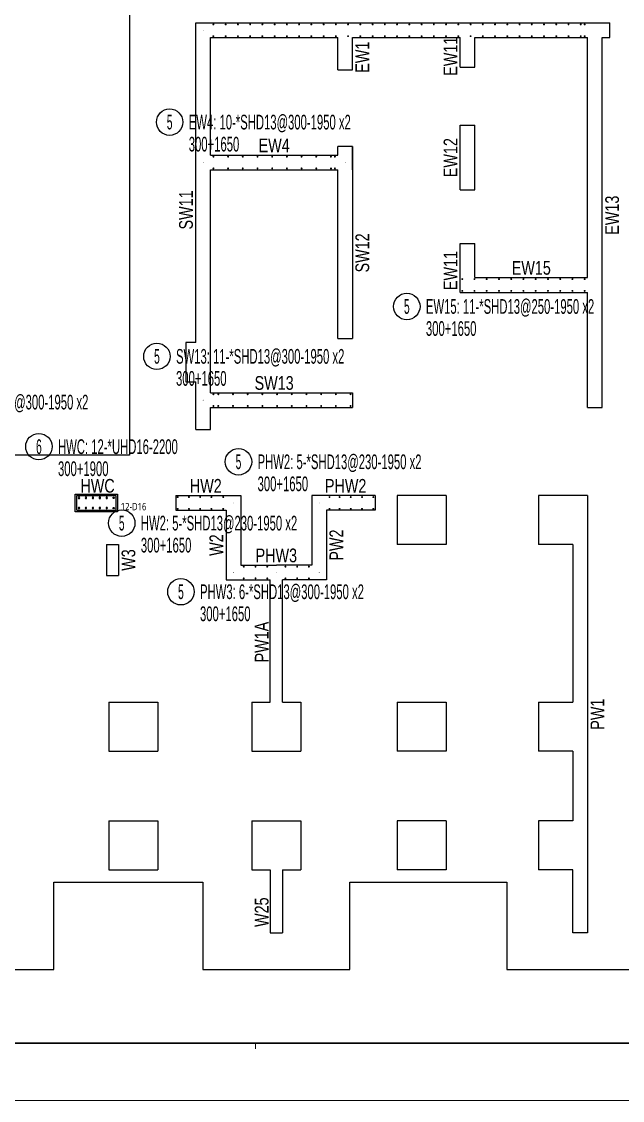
# Model space of a CAD drawing. Header units: millimetres. Extents: x 262481 to 2519995, y -394348 to 364571.
# Drawn here: x 435878 to 448145, y -351118 to -329092 of the extents above; entities that cross this region are included whole.
import ezdxf
from ezdxf.enums import TextEntityAlignment as Align

# ---------------------------------------------------------------- set-up
doc = ezdxf.new("R2010")
doc.units = ezdxf.units.MM
doc.header["$LTSCALE"] = 65
for name, color, linetype in [('BARR', 1, 'Continuous'), ('DIM', 7, 'Continuous'), ('LEADER', 7, 'Continuous'), ('RP_TAG', 7, 'Continuous'), ('TEXT-배근', 3, 'Continuous'), ('XREBAR', 1, 'Continuous')]:
    doc.layers.add(name, color=color, linetype=linetype)
doc.layers.add('벽부호', color=3, linetype='Continuous', lineweight=0)
doc.styles.add('RPWK1', font='arial.ttf', dxfattribs={"bigfont": 'whgtxt.shx'})
doc.styles.add('돋음', font='Dotum.ttf')
doc.styles.add('맑은고딕', font='malgun.ttf')

# ---------------------------------------------------------------- blocks, each defined once
blk = doc.blocks.new('dhs_sheet2e')
at = {"color": 7}
blk.add_line((38004.8, 1997.6), (38004.8, 1797.9), dxfattribs=at)
blk.add_lwpolyline([(84000, 0), (84000, 59329.4), (0, 59329.4), (0, 0)], close=True, dxfattribs=at)
at = {"color": 30, "const_width": 64.9}
blk.add_lwpolyline([(81003.6, 57331.7), (2996.4, 57331.7), (2996.4, 1997.6), (81003.6, 1997.6)], close=True, dxfattribs=at)
blk = doc.blocks.new('ASGARAE')
at = {"color": 255, "xscale": 0.75, "yscale": 0.75, "zscale": 0.75}
blk.add_blockref('dhs_sheet2e', (0, -44497), dxfattribs=at)
blk = doc.blocks.new('ZBZDBSTH')
at = {"color": 8, "linetype": 'ByBlock'}
for points in [[(-3495, 14770), (-3495, 5045), (-11130, 5045)], [(-8040, -5455), (-5040, -5455), (-5040, -3670), (-2000, -3670), (-2000, -5455), (1000, -5455), (1000, -3670), (4205, -3670), (4205, -5455), (7105, -5455)]]:
    blk.add_lwpolyline(points, dxfattribs=at)
at = {"layer": 'DIM', "color": 5}
for p, q in [((-2145, 13870), (6305, 13870)), ((-2145, 7345), (-2145, 13870)), ((6305, 13570), (6305, 13870)), ((-1845, 11170), (-1845, 13570)), ((-1845, 13570), (755, 13570)), ((755, 12915), (755, 13570)), ((1055, 13570), (3255, 13570)), ((1055, 12915), (1055, 13570)), ((3255, 12970), (3255, 13570)), ((3555, 13570), (5855, 13570)), ((3555, 12970), (3555, 13570)), ((5855, 8670), (5855, 13570)), ((6155, 6020), (6155, 13570)), ((6155, 13570), (6305, 13570)), ((755, 12915), (1055, 12915)), ((3255, 12970), (3555, 12970)), ((3255, 10460), (3255, 11780)), ((3255, 11780), (3555, 11780)), ((3555, 10460), (3555, 11780)), ((755, 11170), (755, 11345)), ((1055, 11345), (755, 11345)), ((1055, 11345), (1055, 7430)), ((1055, 10870), (1055, 11345)), ((-1845, 11170), (755, 11170)), ((-1845, 6320), (-1845, 10870)), ((-1845, 10870), (755, 10870)), ((755, 7430), (755, 10870)), ((3255, 10460), (3555, 10460)), ((3255, 8370), (3255, 9370)), ((3255, 9370), (3555, 9370)), ((3555, 8670), (3555, 9370)), ((3555, 8670), (5855, 8670)), ((3255, 8370), (5855, 8370)), ((5855, 6020), (5855, 8370)), ((-2145, 7345), (-2345, 7345)), ((-2345, 7345), (-2345, 6545)), ((755, 7430), (1055, 7430)), ((-2345, 6545), (-2145, 6545)), ((-2145, 5570), (-2145, 6545)), ((-1845, 6320), (1055, 6320)), ((1055, 6320), (1055, 6020)), ((-1845, 5570), (-1845, 6020)), ((-1845, 6020), (1055, 6020)), ((5855, 6020), (6155, 6020)), ((-2145, 5570), (-1845, 5570)), ((-4575, 3920), (-4575, 4220)), ((-4575, 4220), (-3775, 4220)), ((-3775, 4220), (-3775, 3920)), ((-2555, 4220), (-2555, 3920)), ((-2555, 4220), (-1225, 4220)), ((-1225, 4220), (-1225, 2800)), ((1520, 4220), (225, 4220)), ((225, 4220), (225, 2800)), ((1520, 4220), (1520, 3920)), ((2970, 4220), (1970, 4220)), ((1970, 4220), (1970, 3220)), ((2970, 4220), (2970, 3220)), ((5855, 4220), (4855, 4220)), ((4855, 4220), (4855, 3220)), ((5855, 4220), (5855, -4705)), ((-4575, 3920), (-3775, 3920)), ((-2555, 3920), (-1525, 3920)), ((-1525, 3920), (-1525, 2500)), ((1520, 3920), (525, 3920)), ((525, 3920), (525, 2500)), ((-3970, 3220), (-3970, 2590)), ((-3970, 3220), (-3720, 3220)), ((-3720, 3220), (-3720, 2590)), ((2970, 3220), (1970, 3220)), ((5555, 3220), (4855, 3220)), ((5555, 3220), (5555, 0)), ((-1225, 2800), (-500, 2800)), ((225, 2800), (-500, 2800)), ((-3970, 2590), (-3720, 2590)), ((-1525, 2500), (-625, 2500)), ((-625, 0), (-625, 2500)), ((525, 2500), (-375, 2500)), ((-375, 0), (-375, 2500)), ((-3920, 0), (-2920, 0)), ((-3920, 0), (-3920, -1000)), ((-2920, 0), (-2920, -1000)), ((-1000, 0), (-625, 0)), ((-1000, 0), (-1000, -1000)), ((-375, 0), (0, 0)), ((0, 0), (0, -1000)), ((1970, 0), (2970, 0)), ((1970, 0), (1970, -1000)), ((2970, 0), (2970, -1000)), ((4855, 0), (5555, 0)), ((4855, 0), (4855, -1000)), ((-3920, -1000), (-2920, -1000)), ((-1000, -1000), (0, -1000)), ((2970, -1000), (1970, -1000)), ((5555, -1000), (4855, -1000)), ((5555, -1000), (5555, -2420)), ((-3920, -2420), (-2920, -2420)), ((-3920, -2420), (-3920, -3420)), ((-2920, -2420), (-2920, -3420)), ((-1000, -2420), (0, -2420)), ((-1000, -2420), (-1000, -3420)), ((0, -2420), (0, -3420)), ((2970, -2420), (1970, -2420)), ((1970, -2420), (1970, -3420)), ((2970, -2420), (2970, -3420)), ((4855, -2420), (4855, -3420)), ((5555, -2420), (4855, -2420)), ((-3920, -3420), (-2920, -3420)), ((-1000, -3420), (-625, -3420)), ((-625, -3420), (-625, -4705)), ((-375, -3420), (-375, -4705)), ((-375, -3420), (0, -3420)), ((2970, -3420), (1970, -3420)), ((5555, -3420), (4855, -3420)), ((5555, -4705), (5555, -3420)), ((-625, -4705), (-375, -4705)), ((5855, -4705), (5555, -4705))]:
    blk.add_line(p, q, dxfattribs=at)
blk = doc.blocks.new('BAR')
at = {"layer": 'BARR'}
h = blk.add_hatch(color=256, dxfattribs=at)
edge = h.paths.add_edge_path()
edge.add_arc((0, 0), 15, 0, 360)
blk.add_circle((0, 0), 15, dxfattribs=at)
blk = doc.blocks.new('*U2043', base_point=(437653.2927, -339331.8286))
at = {"layer": 'RP_TAG', "color": 0, "linetype": 'Continuous', "ltscale": 100}
blk.add_circle((437922.2927, -339331.8286), 270, dxfattribs=at)
at = {"layer": 'RP_TAG', "color": 0, "linetype": 'Continuous', "ltscale": 100, "style": 'RPWK1', "width": 0.5}
blk.add_text('5', height=300, dxfattribs=at).set_placement((437922.2927, -339331.8286), align=Align.MIDDLE_CENTER)
at = {"layer": 'RP_TAG', "color": 0, "linetype": 'Continuous', "ltscale": 100, "style": 'RPWK1', "width": 0.55}
for s, p in [('HW2: 5-*SHD13@230-1950 x2', (438312.2927, -339331.8286)), ('300+1650', (438312.2927, -339781.8286))]:
    blk.add_text(s, height=300, dxfattribs=at).set_placement(p, align=Align.MIDDLE_LEFT)
blk = doc.blocks.new('*U2044', base_point=(440036.9277, -338079.6634))
at = {"layer": 'RP_TAG', "color": 0, "linetype": 'Continuous', "ltscale": 100}
blk.add_circle((440305.9277, -338079.6634), 270, dxfattribs=at)
at = {"layer": 'RP_TAG', "color": 0, "linetype": 'Continuous', "ltscale": 100, "style": 'RPWK1', "width": 0.5}
blk.add_text('5', height=300, dxfattribs=at).set_placement((440305.9277, -338079.6634), align=Align.MIDDLE_CENTER)
at = {"layer": 'RP_TAG', "color": 0, "linetype": 'Continuous', "ltscale": 100, "style": 'RPWK1', "width": 0.55}
for s, p in [('PHW2: 5-*SHD13@230-1950 x2', (440695.9277, -338079.6634)), ('300+1650', (440695.9277, -338529.6634))]:
    blk.add_text(s, height=300, dxfattribs=at).set_placement(p, align=Align.MIDDLE_LEFT)
blk = doc.blocks.new('*U2045', base_point=(438861.5478, -340732.8257))
at = {"layer": 'RP_TAG', "color": 0, "linetype": 'Continuous', "ltscale": 100}
blk.add_circle((439130.5478, -340732.8322), 270, dxfattribs=at)
at = {"layer": 'RP_TAG', "color": 0, "linetype": 'Continuous', "ltscale": 100, "style": 'RPWK1', "oblique": 360, "width": 0.5}
blk.add_text('5', height=300, rotation=359.9986073, dxfattribs=at).set_placement((439130.5478, -340732.8322), align=Align.MIDDLE_CENTER)
at = {"layer": 'RP_TAG', "color": 0, "linetype": 'Continuous', "ltscale": 100, "style": 'RPWK1', "oblique": 360, "width": 0.55}
for s, p in [('PHW3: 6-*SHD13@300-1950 x2', (439520.5478, -340732.8417)), ('300+1650', (439520.5369, -341182.8417))]:
    blk.add_text(s, height=300, rotation=359.9986073, dxfattribs=at).set_placement(p, align=Align.MIDDLE_LEFT)
blk = doc.blocks.new('*U2047', base_point=(438631.7352, -331144.797))
at = {"layer": 'RP_TAG', "color": 0, "linetype": 'Continuous', "ltscale": 100}
blk.add_circle((438900.7352, -331144.8024), 270, dxfattribs=at)
at = {"layer": 'RP_TAG', "color": 0, "linetype": 'Continuous', "ltscale": 100, "style": 'RPWK1', "width": 0.5}
blk.add_text('5', height=300, rotation=359.99883649, dxfattribs=at).set_placement((438900.7352, -331144.8024), align=Align.MIDDLE_CENTER)
at = {"layer": 'RP_TAG', "color": 0, "linetype": 'Continuous', "ltscale": 100, "style": 'RPWK1', "width": 0.55}
for s, p in [('EW4: 10-*SHD13@300-1950 x2', (439290.7352, -331144.8103)), ('300+1650', (439290.7261, -331594.8103))]:
    blk.add_text(s, height=300, rotation=359.99883648, dxfattribs=at).set_placement(p, align=Align.MIDDLE_LEFT)
blk = doc.blocks.new('*U2048', base_point=(443473.3725, -334908.9296))
at = {"layer": 'RP_TAG', "color": 0, "linetype": 'Continuous', "ltscale": 100}
blk.add_circle((443742.3725, -334908.925), 270, dxfattribs=at)
at = {"layer": 'RP_TAG', "color": 0, "linetype": 'Continuous', "ltscale": 100, "style": 'RPWK1', "width": 0.5}
blk.add_text('5', height=300, rotation=0.00097403, dxfattribs=at).set_placement((443742.3725, -334908.925), align=Align.MIDDLE_CENTER)
at = {"layer": 'RP_TAG', "color": 0, "linetype": 'Continuous', "ltscale": 100, "style": 'RPWK1', "oblique": 360, "width": 0.55}
for s, p in [('EW15: 11-*SHD13@250-1950 x2', (444132.3725, -334908.9184)), ('300+1650', (444132.3801, -335358.9184))]:
    blk.add_text(s, height=300, rotation=0.00097403, dxfattribs=at).set_placement(p, align=Align.MIDDLE_LEFT)
blk = doc.blocks.new('*U2049', base_point=(438372.0961, -335927.1822))
at = {"layer": 'RP_TAG', "color": 0, "linetype": 'Continuous', "ltscale": 100}
blk.add_circle((438641.0961, -335927.1822), 270, dxfattribs=at)
at = {"layer": 'RP_TAG', "color": 0, "linetype": 'Continuous', "ltscale": 100, "style": 'RPWK1', "width": 0.5}
blk.add_text('5', height=300, dxfattribs=at).set_placement((438641.0961, -335927.1822), align=Align.MIDDLE_CENTER)
at = {"layer": 'RP_TAG', "color": 0, "linetype": 'Continuous', "ltscale": 100, "style": 'RPWK1', "width": 0.55}
for s, p in [('SW13: 11-*SHD13@300-1950 x2', (439031.0961, -335927.1822)), ('300+1650', (439031.0961, -336377.1822))]:
    blk.add_text(s, height=300, dxfattribs=at).set_placement(p, align=Align.MIDDLE_LEFT)
blk = doc.blocks.new('*U2061', base_point=(433389.3168, -336860.8125))
at = {"layer": 'RP_TAG', "color": 0, "linetype": 'Continuous', "ltscale": 100}
blk.add_circle((433658.3168, -336860.8125), 270, dxfattribs=at)
at = {"layer": 'RP_TAG', "color": 0, "linetype": 'Continuous', "ltscale": 100, "style": 'RPWK1', "width": 0.5}
blk.add_text('5', height=300, dxfattribs=at).set_placement((433658.3168, -336860.8125), align=Align.MIDDLE_CENTER)
at = {"layer": 'RP_TAG', "color": 0, "linetype": 'Continuous', "ltscale": 100, "style": 'RPWK1', "width": 0.55}
for s, p in [('HW4: 6-*SHD13@300-1950 x2', (434048.3168, -336860.8125)), ('300+1650', (434048.3168, -337310.8125))]:
    blk.add_text(s, height=300, dxfattribs=at).set_placement(p, align=Align.MIDDLE_LEFT)
blk = doc.blocks.new('*U2095', base_point=(435962.3581, -337770.6508))
at = {"layer": 'RP_TAG', "color": 0, "linetype": 'Continuous', "ltscale": 100}
blk.add_circle((436231.3581, -337770.6508), 270, dxfattribs=at)
at = {"layer": 'RP_TAG', "color": 0, "linetype": 'Continuous', "ltscale": 100, "style": 'RPWK1', "width": 0.5}
blk.add_text('6', height=300, dxfattribs=at).set_placement((436231.3581, -337770.6508), align=Align.MIDDLE_CENTER)
at = {"layer": 'RP_TAG', "color": 0, "linetype": 'Continuous', "ltscale": 100, "style": 'RPWK1', "width": 0.55}
for s, p in [('HWC: 12-*UHD16-2200', (436621.3581, -337770.6508)), ('300+1900', (436621.3581, -338220.6508))]:
    blk.add_text(s, height=300, dxfattribs=at).set_placement(p, align=Align.MIDDLE_LEFT)
blk = doc.blocks.new('*U2116', base_point=(447584.144, -329270.1759, 17.1429))
at = {"layer": 'RP_TAG', "color": 0, "linetype": 'Continuous', "ltscale": 100, "style": 'RPWK1'}
blk.add_text('+', height=26, dxfattribs=at).set_placement((447584.144, -329270.1759, 34.2858), align=Align.MIDDLE_CENTER)
blk = doc.blocks.new('*U2117', base_point=(447584.0942, -334470.1759, 17.1429))
at = {"layer": 'RP_TAG', "color": 0, "linetype": 'Continuous', "ltscale": 100, "style": 'RPWK1'}
blk.add_text('+', height=26, dxfattribs=at).set_placement((447584.0942, -334470.1759, 34.2858), align=Align.MIDDLE_CENTER)
blk = doc.blocks.new('*U2118', base_point=(442484.0442, -331970.1759, 17.1429))
at = {"layer": 'RP_TAG', "color": 0, "linetype": 'Continuous', "ltscale": 100, "style": 'RPWK1'}
blk.add_text('+', height=26, dxfattribs=at).set_placement((442484.0442, -331970.1759, 34.2858), align=Align.MIDDLE_CENTER)
blk = doc.blocks.new('*U2119', base_point=(439584.0942, -336820.2259, 17.1429))
at = {"layer": 'RP_TAG', "color": 0, "linetype": 'Continuous', "ltscale": 100, "style": 'RPWK1'}
blk.add_text('+', height=26, dxfattribs=at).set_placement((439584.0942, -336820.2259, 34.2858), align=Align.MIDDLE_CENTER)
blk = doc.blocks.new('*U2120', base_point=(439584.0942, -331970.1759, 17.1429))
at = {"layer": 'RP_TAG', "color": 0, "linetype": 'Continuous', "ltscale": 100, "style": 'RPWK1'}
blk.add_text('+', height=26, dxfattribs=at).set_placement((439584.0942, -331970.1759, 34.2858), align=Align.MIDDLE_CENTER)
blk = doc.blocks.new('*U2121', base_point=(439584.0942, -329270.1759, 17.1429))
at = {"layer": 'RP_TAG', "color": 0, "linetype": 'Continuous', "ltscale": 100, "style": 'RPWK1'}
blk.add_text('+', height=26, dxfattribs=at).set_placement((439584.0942, -329270.1759, 34.2858), align=Align.MIDDLE_CENTER)
blk = doc.blocks.new('*U2124', base_point=(441954.0527, -338920.2538, 17.1429))
at = {"layer": 'RP_TAG', "color": 0, "linetype": 'Continuous', "ltscale": 100, "style": 'RPWK1'}
blk.add_text('+', height=26, dxfattribs=at).set_placement((441954.0527, -338920.2538, 34.2858), align=Align.MIDDLE_CENTER)
blk = doc.blocks.new('*U2125', base_point=(440204.0527, -338920.2538, 17.1429))
at = {"layer": 'RP_TAG', "color": 0, "linetype": 'Continuous', "ltscale": 100, "style": 'RPWK1'}
blk.add_text('+', height=26, dxfattribs=at).set_placement((440204.0527, -338920.2538, 34.2858), align=Align.MIDDLE_CENTER)
blk = doc.blocks.new('*U2126', base_point=(441954.0527, -340340.2538, 17.1429))
at = {"layer": 'RP_TAG', "color": 0, "linetype": 'Continuous', "ltscale": 100, "style": 'RPWK1'}
blk.add_text('+', height=26, dxfattribs=at).set_placement((441954.0527, -340340.2538, 34.2858), align=Align.MIDDLE_CENTER)
blk = doc.blocks.new('*U2127', base_point=(440204.0527, -340340.2538, 17.1429))
at = {"layer": 'RP_TAG', "color": 0, "linetype": 'Continuous', "ltscale": 100, "style": 'RPWK1'}
blk.add_text('+', height=26, dxfattribs=at).set_placement((440204.0527, -340340.2538, 34.2858), align=Align.MIDDLE_CENTER)
blk = doc.blocks.new('*U2128', base_point=(441079.0442, -340340.2259, 17.1429))
at = {"layer": 'RP_TAG', "color": 0, "linetype": 'Continuous', "ltscale": 100, "style": 'RPWK1'}
blk.add_text('+', height=26, dxfattribs=at).set_placement((441079.0442, -340340.2259, 34.2858), align=Align.MIDDLE_CENTER)

msp = doc.modelspace()

# ---------------------------------------------------------------- linework, layer by layer
at = {"layer": 'LEADER'}
msp.add_lwpolyline([(436974.1, -338740.2), (437834.1, -338740.2), (437834.1, -339100.2), (436974.1, -339100.2)], close=True, dxfattribs=at)
at = {"layer": 'XREBAR', "color": 11, "linetype": 'Continuous', "ltscale": 2.91412e-318, "const_width": 20}
for points in [[(439784.1, -329150.2, -1), (439804.1, -329150.2, -1), (439784.1, -329150.2)], [(440034.1, -329150.2, -1), (440054.1, -329150.2, -1), (440034.1, -329150.2)], [(440284.1, -329150.2, -1), (440304.1, -329150.2, -1), (440284.1, -329150.2)], [(440534.1, -329150.2, -1), (440554.1, -329150.2, -1), (440534.1, -329150.2)], [(440784.1, -329150.2, -1), (440804.1, -329150.2, -1), (440784.1, -329150.2)], [(441034.1, -329150.2, -1), (441054.1, -329150.2, -1), (441034.1, -329150.2)], [(441284.1, -329150.2, -1), (441304.1, -329150.2, -1), (441284.1, -329150.2)], [(441534.1, -329150.2, -1), (441554.1, -329150.2, -1), (441534.1, -329150.2)], [(441784.1, -329150.2, -1), (441804.1, -329150.2, -1), (441784.1, -329150.2)], [(442034.1, -329150.2, -1), (442054.1, -329150.2, -1), (442034.1, -329150.2)], [(442284.1, -329150.2, -1), (442304.1, -329150.2, -1), (442284.1, -329150.2)], [(442534.1, -329150.2, -1), (442554.1, -329150.2, -1), (442534.1, -329150.2)], [(442784.1, -329150.2, -1), (442804.1, -329150.2, -1), (442784.1, -329150.2)], [(443034.1, -329150.2, -1), (443054.1, -329150.2, -1), (443034.1, -329150.2)], [(443284.1, -329150.2, -1), (443304.1, -329150.2, -1), (443284.1, -329150.2)], [(443534.1, -329150.2, -1), (443554.1, -329150.2, -1), (443534.1, -329150.2)], [(443784.1, -329150.2, -1), (443804.1, -329150.2, -1), (443784.1, -329150.2)], [(444034.1, -329150.2, -1), (444054.1, -329150.2, -1), (444034.1, -329150.2)], [(444284.1, -329150.2, -1), (444304.1, -329150.2, -1), (444284.1, -329150.2)], [(444534.1, -329150.2, -1), (444554.1, -329150.2, -1), (444534.1, -329150.2)], [(444784.1, -329150.2, -1), (444804.1, -329150.2, -1), (444784.1, -329150.2)], [(445034.1, -329150.2, -1), (445054.1, -329150.2, -1), (445034.1, -329150.2)], [(445284.1, -329150.2, -1), (445304.1, -329150.2, -1), (445284.1, -329150.2)], [(445534.1, -329150.2, -1), (445554.1, -329150.2, -1), (445534.1, -329150.2)], [(445784.1, -329150.2, -1), (445804.1, -329150.2, -1), (445784.1, -329150.2)], [(446034.1, -329150.2, -1), (446054.1, -329150.2, -1), (446034.1, -329150.2)], [(446284.1, -329150.2, -1), (446304.1, -329150.2, -1), (446284.1, -329150.2)], [(446534.1, -329150.2, -1), (446554.1, -329150.2, -1), (446534.1, -329150.2)], [(446784.1, -329150.2, -1), (446804.1, -329150.2, -1), (446784.1, -329150.2)], [(447034.1, -329150.2, -1), (447054.1, -329150.2, -1), (447034.1, -329150.2)], [(447284.1, -329150.2, -1), (447304.1, -329150.2, -1), (447284.1, -329150.2)], [(447364.1, -329150.2, -1), (447384.1, -329150.2, -1), (447364.1, -329150.2)], [(439784.1, -329390.2, -1), (439804.1, -329390.2, -1), (439784.1, -329390.2)], [(440034.1, -329390.2, -1), (440054.1, -329390.2, -1), (440034.1, -329390.2)], [(440284.1, -329390.2, -1), (440304.1, -329390.2, -1), (440284.1, -329390.2)], [(440534.1, -329390.2, -1), (440554.1, -329390.2, -1), (440534.1, -329390.2)], [(440784.1, -329390.2, -1), (440804.1, -329390.2, -1), (440784.1, -329390.2)], [(441034.1, -329390.2, -1), (441054.1, -329390.2, -1), (441034.1, -329390.2)], [(441284.1, -329390.2, -1), (441304.1, -329390.2, -1), (441284.1, -329390.2)], [(441534.1, -329390.2, -1), (441554.1, -329390.2, -1), (441534.1, -329390.2)], [(441784.1, -329390.2, -1), (441804.1, -329390.2, -1), (441784.1, -329390.2)], [(442034.1, -329390.2, -1), (442054.1, -329390.2, -1), (442034.1, -329390.2)], [(442284.1, -329390.2, -1), (442304.1, -329390.2, -1), (442284.1, -329390.2)], [(442534.1, -329390.2, -1), (442554.1, -329390.2, -1), (442534.1, -329390.2)], [(442784.1, -329390.2, -1), (442804.1, -329390.2, -1), (442784.1, -329390.2)], [(443034.1, -329390.2, -1), (443054.1, -329390.2, -1), (443034.1, -329390.2)], [(443284.1, -329390.2, -1), (443304.1, -329390.2, -1), (443284.1, -329390.2)], [(443534.1, -329390.2, -1), (443554.1, -329390.2, -1), (443534.1, -329390.2)], [(443784.1, -329390.2, -1), (443804.1, -329390.2, -1), (443784.1, -329390.2)], [(444034.1, -329390.2, -1), (444054.1, -329390.2, -1), (444034.1, -329390.2)], [(444284.1, -329390.2, -1), (444304.1, -329390.2, -1), (444284.1, -329390.2)], [(444534.1, -329390.2, -1), (444554.1, -329390.2, -1), (444534.1, -329390.2)], [(444784.1, -329390.2, -1), (444804.1, -329390.2, -1), (444784.1, -329390.2)], [(445034.1, -329390.2, -1), (445054.1, -329390.2, -1), (445034.1, -329390.2)], [(445284.1, -329390.2, -1), (445304.1, -329390.2, -1), (445284.1, -329390.2)], [(445534.1, -329390.2, -1), (445554.1, -329390.2, -1), (445534.1, -329390.2)], [(445784.1, -329390.2, -1), (445804.1, -329390.2, -1), (445784.1, -329390.2)], [(446034.1, -329390.2, -1), (446054.1, -329390.2, -1), (446034.1, -329390.2)], [(446284.1, -329390.2, -1), (446304.1, -329390.2, -1), (446284.1, -329390.2)], [(446534.1, -329390.2, -1), (446554.1, -329390.2, -1), (446534.1, -329390.2)], [(446784.1, -329390.2, -1), (446804.1, -329390.2, -1), (446784.1, -329390.2)], [(447034.1, -329390.2, -1), (447054.1, -329390.2, -1), (447034.1, -329390.2)], [(447284.1, -329390.2, -1), (447304.1, -329390.2, -1), (447284.1, -329390.2)], [(447364.1, -329390.2, -1), (447384.1, -329390.2, -1), (447364.1, -329390.2)], [(439784.1, -331850.2, -1), (439804.1, -331850.2, -1), (439784.1, -331850.2)], [(440084.1, -331850.2, -1), (440104.1, -331850.2, -1), (440084.1, -331850.2)], [(440384.1, -331850.2, -1), (440404.1, -331850.2, -1), (440384.1, -331850.2)], [(440684.1, -331850.2, -1), (440704.1, -331850.2, -1), (440684.1, -331850.2)], [(440984.1, -331850.2, -1), (441004.1, -331850.2, -1), (440984.1, -331850.2)], [(441284.1, -331850.2, -1), (441304.1, -331850.2, -1), (441284.1, -331850.2)], [(441584.1, -331850.2, -1), (441604.1, -331850.2, -1), (441584.1, -331850.2)], [(441884.1, -331850.2, -1), (441904.1, -331850.2, -1), (441884.1, -331850.2)], [(442184.1, -331850.2, -1), (442204.1, -331850.2, -1), (442184.1, -331850.2)], [(442264, -331850.2, -1), (442284, -331850.2, -1), (442264, -331850.2)], [(439784.1, -332090.2, -1), (439804.1, -332090.2, -1), (439784.1, -332090.2)], [(440084.1, -332090.2, -1), (440104.1, -332090.2, -1), (440084.1, -332090.2)], [(440384.1, -332090.2, -1), (440404.1, -332090.2, -1), (440384.1, -332090.2)], [(440684.1, -332090.2, -1), (440704.1, -332090.2, -1), (440684.1, -332090.2)], [(440984.1, -332090.2, -1), (441004.1, -332090.2, -1), (440984.1, -332090.2)], [(441284.1, -332090.2, -1), (441304.1, -332090.2, -1), (441284.1, -332090.2)], [(441584.1, -332090.2, -1), (441604.1, -332090.2, -1), (441584.1, -332090.2)], [(441884.1, -332090.2, -1), (441904.1, -332090.2, -1), (441884.1, -332090.2)], [(442184.1, -332090.2, -1), (442204.1, -332090.2, -1), (442184.1, -332090.2)], [(442264, -332090.2, -1), (442284, -332090.2, -1), (442264, -332090.2)], [(444864.1, -334350.3, -1), (444884.1, -334350.3, -1), (444864.1, -334350.3)], [(445114.1, -334350.3, -1), (445134.1, -334350.3, -1), (445114.1, -334350.3)], [(445364.1, -334350.3, -1), (445384.1, -334350.3, -1), (445364.1, -334350.3)], [(445614.1, -334350.3, -1), (445634.1, -334350.3, -1), (445614.1, -334350.3)], [(445864.1, -334350.2, -1), (445884.1, -334350.2, -1), (445864.1, -334350.2)], [(446114.1, -334350.2, -1), (446134.1, -334350.2, -1), (446114.1, -334350.2)], [(446364.1, -334350.2, -1), (446384.1, -334350.2, -1), (446364.1, -334350.2)], [(446614.1, -334350.2, -1), (446634.1, -334350.2, -1), (446614.1, -334350.2)], [(446864.1, -334350.2, -1), (446884.1, -334350.2, -1), (446864.1, -334350.2)], [(447114.1, -334350.2, -1), (447134.1, -334350.2, -1), (447114.1, -334350.2)], [(447364.1, -334350.2, -1), (447384.1, -334350.2, -1), (447364.1, -334350.2)], [(444864.1, -334590.2, -1), (444884.1, -334590.2, -1), (444864.1, -334590.2)], [(445114.1, -334590.2, -1), (445134.1, -334590.2, -1), (445114.1, -334590.2)], [(445364.1, -334590.2, -1), (445384.1, -334590.2, -1), (445364.1, -334590.2)], [(445614.1, -334590.2, -1), (445634.1, -334590.2, -1), (445614.1, -334590.2)], [(445864.1, -334590.2, -1), (445884.1, -334590.2, -1), (445864.1, -334590.2)], [(446114.1, -334590.2, -1), (446134.1, -334590.2, -1), (446114.1, -334590.2)], [(446364.1, -334590.2, -1), (446384.1, -334590.2, -1), (446364.1, -334590.2)], [(446614.1, -334590.2, -1), (446634.1, -334590.2, -1), (446614.1, -334590.2)], [(446864.1, -334590.2, -1), (446884.1, -334590.2, -1), (446864.1, -334590.2)], [(447114.1, -334590.2, -1), (447134.1, -334590.2, -1), (447114.1, -334590.2)], [(447364.1, -334590.2, -1), (447384.1, -334590.2, -1), (447364.1, -334590.2)], [(439784.1, -336700.2, -1), (439804.1, -336700.2, -1), (439784.1, -336700.2)], [(439884.1, -336700.2, -1), (439904.1, -336700.2, -1), (439884.1, -336700.2)], [(440184.1, -336700.2, -1), (440204.1, -336700.2, -1), (440184.1, -336700.2)], [(440484.1, -336700.2, -1), (440504.1, -336700.2, -1), (440484.1, -336700.2)], [(440784.1, -336700.2, -1), (440804.1, -336700.2, -1), (440784.1, -336700.2)], [(441084.1, -336700.2, -1), (441104.1, -336700.2, -1), (441084.1, -336700.2)], [(441384.1, -336700.2, -1), (441404.1, -336700.2, -1), (441384.1, -336700.2)], [(441684.1, -336700.2, -1), (441704.1, -336700.2, -1), (441684.1, -336700.2)], [(441984.1, -336700.2, -1), (442004.1, -336700.2, -1), (441984.1, -336700.2)], [(442284.1, -336700.2, -1), (442304.1, -336700.2, -1), (442284.1, -336700.2)], [(442584.1, -336700.2, -1), (442604.1, -336700.2, -1), (442584.1, -336700.2)], [(439784.1, -336940.3, -1), (439804.1, -336940.3, -1), (439784.1, -336940.3)], [(439884.1, -336940.3, -1), (439904.1, -336940.3, -1), (439884.1, -336940.3)], [(440184.1, -336940.3, -1), (440204.1, -336940.3, -1), (440184.1, -336940.3)], [(440484.1, -336940.3, -1), (440504.1, -336940.3, -1), (440484.1, -336940.3)], [(440784.1, -336940.3, -1), (440804.1, -336940.3, -1), (440784.1, -336940.3)], [(441084.1, -336940.3, -1), (441104.1, -336940.3, -1), (441084.1, -336940.3)], [(441384.1, -336940.3, -1), (441404.1, -336940.3, -1), (441384.1, -336940.3)], [(441684.1, -336940.3, -1), (441704.1, -336940.3, -1), (441684.1, -336940.3)], [(441984.1, -336940.3, -1), (442004.1, -336940.3, -1), (441984.1, -336940.3)], [(442284.1, -336940.3, -1), (442304.1, -336940.3, -1), (442284.1, -336940.3)], [(442584.1, -336940.3, -1), (442604.1, -336940.3, -1), (442584.1, -336940.3)], [(439054.1, -338800.2, -1), (439074.1, -338800.2, -1), (439054.1, -338800.2)], [(439284.1, -338800.2, -1), (439304.1, -338800.2, -1), (439284.1, -338800.2)], [(439514.1, -338800.2, -1), (439534.1, -338800.2, -1), (439514.1, -338800.2)], [(439744.1, -338800.2, -1), (439764.1, -338800.2, -1), (439744.1, -338800.2)], [(439984.1, -338800.2, -1), (440004.1, -338800.2, -1), (439984.1, -338800.2)], [(442154.1, -338800.3, -1), (442174.1, -338800.3, -1), (442154.1, -338800.3)], [(442359.1, -338800.3, -1), (442379.1, -338800.3, -1), (442359.1, -338800.3)], [(442589.1, -338800.3, -1), (442609.1, -338800.3, -1), (442589.1, -338800.3)], [(442819.1, -338800.3, -1), (442839.1, -338800.3, -1), (442819.1, -338800.3)], [(443049.1, -338800.3, -1), (443069.1, -338800.3, -1), (443049.1, -338800.3)], [(439054.1, -339040.2, -1), (439074.1, -339040.2, -1), (439054.1, -339040.2)], [(439284.1, -339040.2, -1), (439304.1, -339040.2, -1), (439284.1, -339040.2)], [(439514.1, -339040.2, -1), (439534.1, -339040.2, -1), (439514.1, -339040.2)], [(439744.1, -339040.2, -1), (439764.1, -339040.2, -1), (439744.1, -339040.2)], [(439984.1, -339040.2, -1), (440004.1, -339040.2, -1), (439984.1, -339040.2)], [(442154.1, -339040.2, -1), (442174.1, -339040.2, -1), (442154.1, -339040.2)], [(442359.1, -339040.2, -1), (442379.1, -339040.2, -1), (442359.1, -339040.2)], [(442589.1, -339040.2, -1), (442609.1, -339040.2, -1), (442589.1, -339040.2)], [(442819.1, -339040.2, -1), (442839.1, -339040.2, -1), (442819.1, -339040.2)], [(443049.1, -339040.2, -1), (443069.1, -339040.2, -1), (443049.1, -339040.2)], [(440404.1, -340220.2, -1), (440424.1, -340220.2, -1), (440404.1, -340220.2)], [(440644.1, -340220.2, -1), (440664.1, -340220.2, -1), (440644.1, -340220.2)], [(440884, -340220.2, -1), (440904, -340220.2, -1), (440884, -340220.2)], [(441254, -340220.2, -1), (441274, -340220.2, -1), (441254, -340220.2)], [(441494.1, -340220.2, -1), (441514.1, -340220.2, -1), (441494.1, -340220.2)], [(441734.1, -340220.3, -1), (441754.1, -340220.3, -1), (441734.1, -340220.3)], [(440404.1, -340460.3, -1), (440424.1, -340460.3, -1), (440404.1, -340460.3)], [(440644, -340460.3, -1), (440664, -340460.3, -1), (440644, -340460.3)], [(440884, -340460.3, -1), (440904, -340460.3, -1), (440884, -340460.3)], [(441254, -340460.3, -1), (441274, -340460.3, -1), (441254, -340460.3)], [(441494, -340460.3, -1), (441514, -340460.3, -1), (441494, -340460.3)], [(441734, -340460.3, -1), (441754, -340460.3, -1), (441734, -340460.3)]]:
    msp.add_lwpolyline(points, format="xyb", dxfattribs=at)

# ---------------------------------------------------------------- block references
at = {"layer": 'BARR', "xscale": -1, "rotation": 180}
for p in [(437049.1, -338815.2), (437191.1, -338815.2), (437333.1, -338815.2), (437475.1, -338815.2), (437617.1, -338815.2), (437049.1, -339025.2), (437191.1, -339025.2), (437333.1, -339025.2), (437475.1, -339025.2), (437617.1, -339025.2)]:
    msp.add_blockref('BAR', p, dxfattribs=at)
at = {"layer": 'BARR', "rotation": 180}
for p in [(437759.1, -338815.2), (437759.1, -339025.2)]:
    msp.add_blockref('BAR', p, dxfattribs=at)
at = {"layer": 'DIM', "color": 7}
msp.add_blockref('ZBZDBSTH', (441579.1, -342990.2), dxfattribs=at)
at = {"layer": 'RP_TAG', "color": 11, "linetype": 'Continuous', "ltscale": 1.44556e-317}
for name, p in [('*U2121', (439584.1, -329270.2, 17.1)), ('*U2116', (447584.1, -329270.2, 17.1)), ('*U2047', (438631.7, -331144.8)), ('*U2120', (439584.1, -331970.2, 17.1)), ('*U2118', (442484, -331970.2, 17.1)), ('*U2117', (447584.1, -334470.2, 17.1)), ('*U2048', (443473.4, -334908.9)), ('*U2049', (438372.1, -335927.2)), ('*U2061', (433389.3, -336860.8)), ('*U2119', (439584.1, -336820.2, 17.1)), ('*U2044', (440036.9, -338079.7)), ('*U2125', (440204.1, -338920.3, 17.1)), ('*U2124', (441954.1, -338920.3, 17.1)), ('*U2043', (437653.3, -339331.8)), ('*U2045', (438861.5, -340732.8)), ('*U2127', (440204.1, -340340.3, 17.1)), ('*U2128', (441079, -340340.2, 17.1)), ('*U2126', (441954.1, -340340.3, 17.1))]:
    msp.add_blockref(name, p, dxfattribs=at)
at = {"layer": 'RP_TAG', "color": 171, "linetype": 'Continuous', "ltscale": 1.44556e-317}
msp.add_blockref('*U2095', (435962.4, -337770.7), dxfattribs=at)
at = {"layer": '벽부호', "color": 4, "xscale": 0.7799999967695227, "yscale": 0.7799999967695227, "zscale": 0.7799999967695227}
msp.add_blockref('ASGARAE', (418420.9, -316410.1), dxfattribs=at)

# ---------------------------------------------------------------- texts
at = {"layer": 'TEXT-배근', "style": '맑은고딕', "width": 0.8}
msp.add_text('12-D16', height=150, dxfattribs=at).set_placement((438164.2, -338995.1), align=Align.MIDDLE_CENTER)
at = {"layer": '벽부호', "style": '돋음', "width": 0.8}
for s, p in [('EW11', (444634.1, -329800)), ('EW1', (442834.1, -329819.6)), ('EW12', (444634.1, -331870.2)), ('SW11', (439234.1, -332938.2)), ('EW13', (447934.1, -333045.2)), ('SW12', (442834.1, -333814.7)), ('EW11', (444634.1, -334175.2)), ('W2', (439854.1, -339780.2)), ('PW2', (442304.1, -339780.2)), ('W3', (438059.1, -340085.2)), ('PW1A', (440779.1, -341761.1)), ('PW1', (447634.1, -343232.7)), ('W25', (440779.1, -347275.2))]:
    msp.add_text(s, height=280, rotation=90, dxfattribs=at).set_placement(p, align=Align.MIDDLE_CENTER)
for s, p in [('EW4', (441034.1, -331620.2)), ('EW15', (446284.1, -334120.2)), ('SW13', (441034.1, -336470.2)), ('HWC', (437429.1, -338570.2)), ('HW2', (439638.8, -338570.2)), ('PHW2', (442494.1, -338570.2)), ('PHW3', (441079.1, -339990.2))]:
    msp.add_text(s, height=280, dxfattribs=at).set_placement(p, align=Align.MIDDLE_CENTER)

doc.saveas('drawing.dxf')
